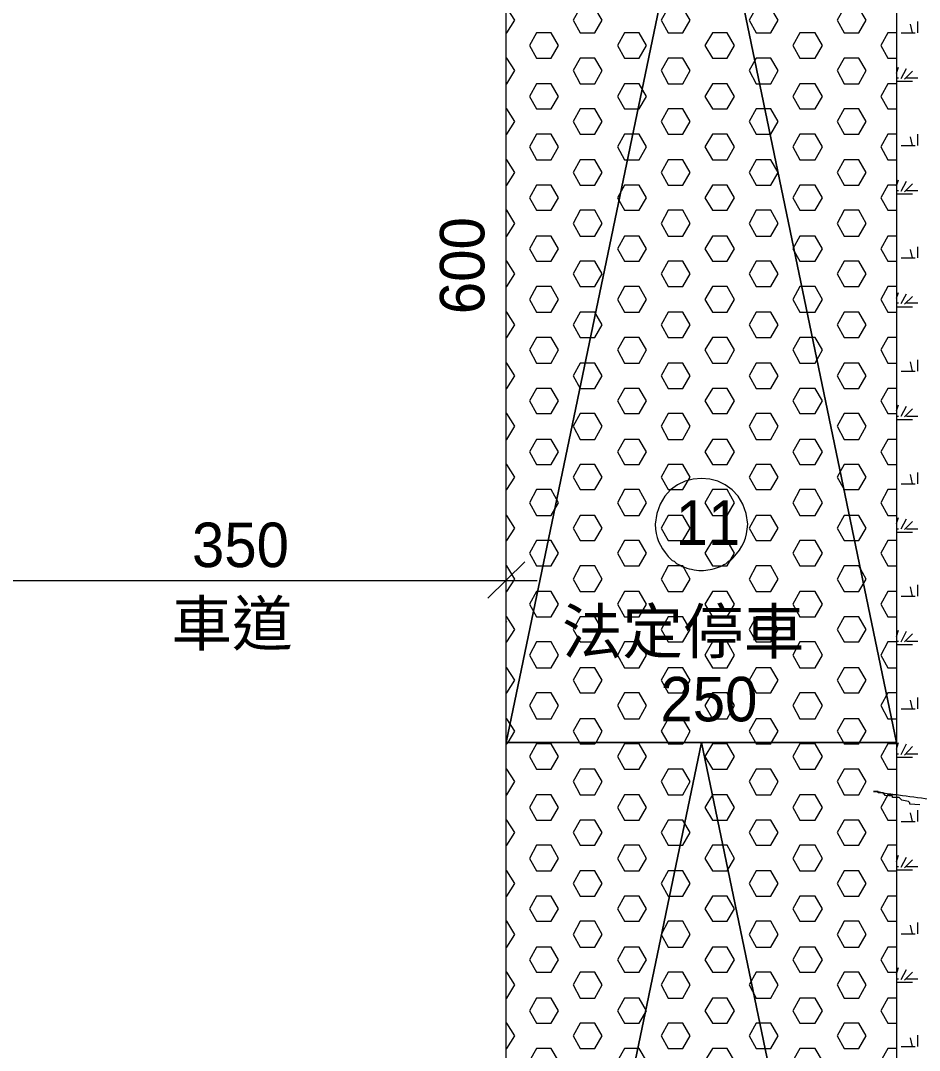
# Model space of a CAD drawing. Header units: millimetres. Extents: x -15161 to 10473752, y -72817 to 33960.
# Drawn here: x 1395 to 1970, y 850 to 1509 of the extents above; entities that cross this region are included whole.
import ezdxf

# ---------------------------------------------------------------- set-up
doc = ezdxf.new("R2010")
doc.units = ezdxf.units.MM
doc.layers.add('PDF_幾何圖形', color=7, linetype='Continuous')
doc.layers.add('PDF_文字', color=7, linetype='Continuous')
doc.styles.add('PDF PMingLiU', font='PMingLiU.ttf')

# ---------------------------------------------------------------- blocks, each defined once
blk = doc.blocks.new('建築底圖')
at = {"layer": 'PDF_幾何圖形', "lineweight": 0}
blk.add_lwpolyline([(1705.49, 3028.86), (1355.33, 3028.86, -0.000209), (1354.91, 625.2)], format="xyb", dxfattribs=at)
for points in [[(1992.55, 2247.68), (1955.29, 2247.68), (1955.29, 447.37), (2255.49, 447.37)], [(1705.49, 1047.34), (1705.49, 1647.72), (1955.29, 1647.72), (1955.29, 1047.34)], [(1955.29, 1047.34), (1830.39, 1647.72), (1705.49, 1047.34), (1830.39, 1647.72)], [(1705.49, 1047.34), (1705.49, 1647.72), (1955.29, 1647.72), (1955.29, 1047.34)], [(1762.22, 1517.31), (1752.91, 1517.31), (1748.25, 1509.27), (1752.91, 1501.22), (1762.22, 1501.22), (1766.88, 1509.27)], [(1818.53, 1517.31), (1809.22, 1517.31), (1804.56, 1509.27), (1809.22, 1501.22), (1818.53, 1501.22), (1823.19, 1509.27)], [(1874.85, 1517.31), (1865.53, 1517.31), (1860.87, 1509.27), (1865.53, 1501.22), (1874.85, 1501.22), (1879.5, 1509.27)], [(1931.16, 1517.31), (1921.84, 1517.31), (1917.19, 1509.27), (1921.84, 1501.22), (1931.16, 1501.22), (1935.82, 1509.27)], [(1734.28, 1501.22), (1724.96, 1501.22), (1720.31, 1493.18), (1724.96, 1485.13), (1734.28, 1485.13), (1738.93, 1493.18)], [(1790.59, 1501.22), (1781.28, 1501.22), (1776.62, 1493.18), (1781.28, 1485.13), (1790.59, 1485.13), (1795.25, 1493.18)], [(1846.9, 1501.22), (1837.59, 1501.22), (1832.51, 1493.18), (1837.59, 1485.13), (1846.9, 1485.13), (1851.56, 1493.18)], [(1903.22, 1501.22), (1893.48, 1501.22), (1888.82, 1493.18), (1893.48, 1485.13), (1903.22, 1485.13), (1907.87, 1493.18)], [(1762.22, 1485.13), (1752.91, 1485.13), (1748.25, 1477.09), (1752.91, 1468.62), (1762.22, 1468.62), (1766.88, 1477.09)], [(1818.53, 1485.13), (1809.22, 1485.13), (1804.56, 1477.09), (1809.22, 1468.62), (1818.53, 1468.62), (1823.19, 1477.09)], [(1874.85, 1485.13), (1865.53, 1485.13), (1860.87, 1477.09), (1865.53, 1468.62), (1874.85, 1468.62), (1879.5, 1477.09)], [(1931.16, 1485.13), (1921.84, 1485.13), (1917.19, 1477.09), (1921.84, 1468.62), (1931.16, 1468.62), (1935.82, 1477.09)], [(1734.28, 1468.62), (1724.96, 1468.62), (1720.31, 1460.58), (1724.96, 1452.53), (1734.28, 1452.53), (1738.93, 1460.58)], [(1790.59, 1468.62), (1781.28, 1468.62), (1776.62, 1460.58), (1781.28, 1452.53), (1790.59, 1452.53), (1795.25, 1460.58)], [(1846.9, 1468.62), (1837.59, 1468.62), (1832.51, 1460.58), (1837.59, 1452.53), (1846.9, 1452.53), (1851.56, 1460.58)], [(1903.22, 1468.62), (1893.48, 1468.62), (1888.82, 1460.58), (1893.48, 1452.53), (1903.22, 1452.53), (1907.87, 1460.58)], [(1762.22, 1452.53), (1752.91, 1452.53), (1748.25, 1444.49), (1752.91, 1436.44), (1762.22, 1436.44), (1766.88, 1444.49)], [(1818.53, 1452.53), (1809.22, 1452.53), (1804.56, 1444.49), (1809.22, 1436.44), (1818.53, 1436.44), (1823.19, 1444.49)], [(1874.85, 1452.53), (1865.53, 1452.53), (1860.87, 1444.49), (1865.53, 1436.44), (1874.85, 1436.44), (1879.5, 1444.49)], [(1931.16, 1452.53), (1921.84, 1452.53), (1917.19, 1444.49), (1921.84, 1436.44), (1931.16, 1436.44), (1935.82, 1444.49)], [(1734.28, 1436.44), (1724.96, 1436.44), (1720.31, 1428.4), (1724.96, 1419.93), (1734.28, 1419.93), (1738.93, 1428.4)], [(1790.59, 1436.44), (1781.28, 1436.44), (1776.62, 1428.4), (1781.28, 1419.93), (1790.59, 1419.93), (1795.25, 1428.4)], [(1846.9, 1436.44), (1837.59, 1436.44), (1832.51, 1428.4), (1837.59, 1419.93), (1846.9, 1419.93), (1851.56, 1428.4)], [(1903.22, 1436.44), (1893.48, 1436.44), (1888.82, 1428.4), (1893.48, 1419.93), (1903.22, 1419.93), (1907.87, 1428.4)], [(1762.22, 1419.93), (1752.91, 1419.93), (1748.25, 1411.89), (1752.91, 1403.84), (1762.22, 1403.84), (1766.88, 1411.89)], [(1818.53, 1419.93), (1809.22, 1419.93), (1804.56, 1411.89), (1809.22, 1403.84), (1818.53, 1403.84), (1823.19, 1411.89)], [(1874.85, 1419.93), (1865.53, 1419.93), (1860.87, 1411.89), (1865.53, 1403.84), (1874.85, 1403.84), (1879.5, 1411.89)], [(1931.16, 1419.93), (1921.84, 1419.93), (1917.19, 1411.89), (1921.84, 1403.84), (1931.16, 1403.84), (1935.82, 1411.89)], [(1734.28, 1403.84), (1724.96, 1403.84), (1720.31, 1395.8), (1724.96, 1387.75), (1734.28, 1387.75), (1738.93, 1395.8)], [(1790.59, 1403.84), (1781.28, 1403.84), (1776.62, 1395.8), (1781.28, 1387.75), (1790.59, 1387.75), (1795.25, 1395.8)], [(1846.9, 1403.84), (1837.59, 1403.84), (1832.51, 1395.8), (1837.59, 1387.75), (1846.9, 1387.75), (1851.56, 1395.8)], [(1903.22, 1403.84), (1893.48, 1403.84), (1888.82, 1395.8), (1893.48, 1387.75), (1903.22, 1387.75), (1907.87, 1395.8)], [(1762.22, 1387.75), (1752.91, 1387.75), (1748.25, 1379.28), (1752.91, 1371.24), (1762.22, 1371.24), (1766.88, 1379.28)], [(1818.53, 1387.75), (1809.22, 1387.75), (1804.56, 1379.28), (1809.22, 1371.24), (1818.53, 1371.24), (1823.19, 1379.28)], [(1874.85, 1387.75), (1865.53, 1387.75), (1860.87, 1379.28), (1865.53, 1371.24), (1874.85, 1371.24), (1879.5, 1379.28)], [(1931.16, 1387.75), (1921.84, 1387.75), (1917.19, 1379.28), (1921.84, 1371.24), (1931.16, 1371.24), (1935.82, 1379.28)], [(1734.28, 1371.24), (1724.96, 1371.24), (1720.31, 1363.19), (1724.96, 1355.15), (1734.28, 1355.15), (1738.93, 1363.19)], [(1790.59, 1371.24), (1781.28, 1371.24), (1776.62, 1363.19), (1781.28, 1355.15), (1790.59, 1355.15), (1795.25, 1363.19)], [(1846.9, 1371.24), (1837.59, 1371.24), (1832.51, 1363.19), (1837.59, 1355.15), (1846.9, 1355.15), (1851.56, 1363.19)], [(1903.22, 1371.24), (1893.48, 1371.24), (1888.82, 1363.19), (1893.48, 1355.15), (1903.22, 1355.15), (1907.87, 1363.19)], [(1762.22, 1355.15), (1752.91, 1355.15), (1748.25, 1347.11), (1752.91, 1339.06), (1762.22, 1339.06), (1766.88, 1347.11)], [(1818.53, 1355.15), (1809.22, 1355.15), (1804.56, 1347.11), (1809.22, 1339.06), (1818.53, 1339.06), (1823.19, 1347.11)], [(1874.85, 1355.15), (1865.53, 1355.15), (1860.87, 1347.11), (1865.53, 1339.06), (1874.85, 1339.06), (1879.5, 1347.11)], [(1931.16, 1355.15), (1921.84, 1355.15), (1917.19, 1347.11), (1921.84, 1339.06), (1931.16, 1339.06), (1935.82, 1347.11)], [(1734.28, 1339.06), (1724.96, 1339.06), (1720.31, 1330.59), (1724.96, 1322.55), (1734.28, 1322.55), (1738.93, 1330.59)], [(1790.59, 1339.06), (1781.28, 1339.06), (1776.62, 1330.59), (1781.28, 1322.55), (1790.59, 1322.55), (1795.25, 1330.59)], [(1846.9, 1339.06), (1837.59, 1339.06), (1832.51, 1330.59), (1837.59, 1322.55), (1846.9, 1322.55), (1851.56, 1330.59)], [(1903.22, 1339.06), (1893.48, 1339.06), (1888.82, 1330.59), (1893.48, 1322.55), (1903.22, 1322.55), (1907.87, 1330.59)], [(1762.22, 1322.55), (1752.91, 1322.55), (1748.25, 1314.5), (1752.91, 1306.46), (1762.22, 1306.46), (1766.88, 1314.5)], [(1818.53, 1322.55), (1809.22, 1322.55), (1804.56, 1314.5), (1809.22, 1306.46), (1818.53, 1306.46), (1823.19, 1314.5)], [(1874.85, 1322.55), (1865.53, 1322.55), (1860.87, 1314.5), (1865.53, 1306.46), (1874.85, 1306.46), (1879.5, 1314.5)], [(1931.16, 1322.55), (1921.84, 1322.55), (1917.19, 1314.5), (1921.84, 1306.46), (1931.16, 1306.46), (1935.82, 1314.5)], [(1734.28, 1306.46), (1724.96, 1306.46), (1720.31, 1298.41), (1724.96, 1289.95), (1734.28, 1289.95), (1738.93, 1298.41)], [(1790.59, 1306.46), (1781.28, 1306.46), (1776.62, 1298.41), (1781.28, 1289.95), (1790.59, 1289.95), (1795.25, 1298.41)], [(1846.9, 1306.46), (1837.59, 1306.46), (1832.51, 1298.41), (1837.59, 1289.95), (1846.9, 1289.95), (1851.56, 1298.41)], [(1903.22, 1306.46), (1893.48, 1306.46), (1888.82, 1298.41), (1893.48, 1289.95), (1903.22, 1289.95), (1907.87, 1298.41)], [(1762.22, 1289.95), (1752.91, 1289.95), (1748.25, 1281.9), (1752.91, 1273.86), (1762.22, 1273.86), (1766.88, 1281.9)], [(1818.53, 1289.95), (1809.22, 1289.95), (1804.56, 1281.9), (1809.22, 1273.86), (1818.53, 1273.86), (1823.19, 1281.9)], [(1874.85, 1289.95), (1865.53, 1289.95), (1860.87, 1281.9), (1865.53, 1273.86), (1874.85, 1273.86), (1879.5, 1281.9)], [(1931.16, 1289.95), (1921.84, 1289.95), (1917.19, 1281.9), (1921.84, 1273.86), (1931.16, 1273.86), (1935.82, 1281.9)], [(1734.28, 1273.86), (1724.96, 1273.86), (1720.31, 1265.81), (1724.96, 1257.77), (1734.28, 1257.77), (1738.93, 1265.81)], [(1790.59, 1273.86), (1781.28, 1273.86), (1776.62, 1265.81), (1781.28, 1257.77), (1790.59, 1257.77), (1795.25, 1265.81)], [(1846.9, 1273.86), (1837.59, 1273.86), (1832.51, 1265.81), (1837.59, 1257.77), (1846.9, 1257.77), (1851.56, 1265.81)], [(1903.22, 1273.86), (1893.48, 1273.86), (1888.82, 1265.81), (1893.48, 1257.77), (1903.22, 1257.77), (1907.87, 1265.81)], [(1762.22, 1257.77), (1752.91, 1257.77), (1748.25, 1249.72), (1752.91, 1241.25), (1762.22, 1241.25), (1766.88, 1249.72)], [(1818.53, 1257.77), (1809.22, 1257.77), (1804.56, 1249.72), (1809.22, 1241.25), (1818.53, 1241.25), (1823.19, 1249.72)], [(1874.85, 1257.77), (1865.53, 1257.77), (1860.87, 1249.72), (1865.53, 1241.25), (1874.85, 1241.25), (1879.5, 1249.72)], [(1931.16, 1257.77), (1921.84, 1257.77), (1917.19, 1249.72), (1921.84, 1241.25), (1931.16, 1241.25), (1935.82, 1249.72)], [(1734.28, 1241.25), (1724.96, 1241.25), (1720.31, 1233.21), (1724.96, 1225.17), (1734.28, 1225.17), (1738.93, 1233.21)], [(1790.59, 1241.25), (1781.28, 1241.25), (1776.62, 1233.21), (1781.28, 1225.17), (1790.59, 1225.17), (1795.25, 1233.21)], [(1846.9, 1241.25), (1837.59, 1241.25), (1832.51, 1233.21), (1837.59, 1225.17), (1846.9, 1225.17), (1851.56, 1233.21)], [(1903.22, 1241.25), (1893.48, 1241.25), (1888.82, 1233.21), (1893.48, 1225.17), (1903.22, 1225.17), (1907.87, 1233.21)], [(1762.22, 1225.17), (1752.91, 1225.17), (1748.25, 1217.12), (1752.91, 1209.08), (1762.22, 1209.08), (1766.88, 1217.12)], [(1818.53, 1225.17), (1809.22, 1225.17), (1804.56, 1217.12), (1809.22, 1209.08), (1818.53, 1209.08), (1823.19, 1217.12)], [(1874.85, 1225.17), (1865.53, 1225.17), (1860.87, 1217.12), (1865.53, 1209.08), (1874.85, 1209.08), (1879.5, 1217.12)], [(1931.16, 1225.17), (1921.84, 1225.17), (1917.19, 1217.12), (1921.84, 1209.08), (1931.16, 1209.08), (1935.82, 1217.12)], [(1734.28, 1209.08), (1724.96, 1209.08), (1720.31, 1200.61), (1724.96, 1192.56), (1734.28, 1192.56), (1738.93, 1200.61)], [(1790.59, 1209.08), (1781.28, 1209.08), (1776.62, 1200.61), (1781.28, 1192.56), (1790.59, 1192.56), (1795.25, 1200.61)], [(1846.9, 1209.08), (1837.59, 1209.08), (1832.51, 1200.61), (1837.59, 1192.56), (1846.9, 1192.56), (1851.56, 1200.61)], [(1903.22, 1209.08), (1893.48, 1209.08), (1888.82, 1200.61), (1893.48, 1192.56), (1903.22, 1192.56), (1907.87, 1200.61)], [(1762.22, 1192.56), (1752.91, 1192.56), (1748.25, 1184.52), (1752.91, 1176.47), (1762.22, 1176.47), (1766.88, 1184.52)], [(1818.53, 1192.56), (1809.22, 1192.56), (1804.56, 1184.52), (1809.22, 1176.47), (1818.53, 1176.47), (1823.19, 1184.52)], [(1874.85, 1192.56), (1865.53, 1192.56), (1860.87, 1184.52), (1865.53, 1176.47), (1874.85, 1176.47), (1879.5, 1184.52)], [(1931.16, 1192.56), (1921.84, 1192.56), (1917.19, 1184.52), (1921.84, 1176.47), (1931.16, 1176.47), (1935.82, 1184.52)], [(1734.28, 1176.47), (1724.96, 1176.47), (1720.31, 1168.43), (1724.96, 1160.38), (1734.28, 1160.38), (1738.93, 1168.43)], [(1790.59, 1176.47), (1781.28, 1176.47), (1776.62, 1168.43), (1781.28, 1160.38), (1790.59, 1160.38), (1795.25, 1168.43)], [(1846.9, 1176.47), (1837.59, 1176.47), (1832.51, 1168.43), (1837.59, 1160.38), (1846.9, 1160.38), (1851.56, 1168.43)], [(1903.22, 1176.47), (1893.48, 1176.47), (1888.82, 1168.43), (1893.48, 1160.38), (1903.22, 1160.38), (1907.87, 1168.43)], [(1762.22, 1160.38), (1752.91, 1160.38), (1748.25, 1151.92), (1752.91, 1143.87), (1762.22, 1143.87), (1766.88, 1151.92)], [(1818.53, 1160.38), (1809.22, 1160.38), (1804.56, 1151.92), (1809.22, 1143.87), (1818.53, 1143.87), (1823.19, 1151.92)], [(1874.85, 1160.38), (1865.53, 1160.38), (1860.87, 1151.92), (1865.53, 1143.87), (1874.85, 1143.87), (1879.5, 1151.92)], [(1931.16, 1160.38), (1921.84, 1160.38), (1917.19, 1151.92), (1921.84, 1143.87), (1931.16, 1143.87), (1935.82, 1151.92)], [(1734.28, 1143.87), (1724.96, 1143.87), (1720.31, 1135.83), (1724.96, 1127.78), (1734.28, 1127.78), (1738.93, 1135.83)], [(1790.59, 1143.87), (1781.28, 1143.87), (1776.62, 1135.83), (1781.28, 1127.78), (1790.59, 1127.78), (1795.25, 1135.83)], [(1846.9, 1143.87), (1837.59, 1143.87), (1832.51, 1135.83), (1837.59, 1127.78), (1846.9, 1127.78), (1851.56, 1135.83)], [(1903.22, 1143.87), (1893.48, 1143.87), (1888.82, 1135.83), (1893.48, 1127.78), (1903.22, 1127.78), (1907.87, 1135.83)], [(1762.22, 1127.78), (1752.91, 1127.78), (1748.25, 1119.74), (1752.91, 1111.69), (1762.22, 1111.69), (1766.88, 1119.74)], [(1818.53, 1127.78), (1809.22, 1127.78), (1804.56, 1119.74), (1809.22, 1111.69), (1818.53, 1111.69), (1823.19, 1119.74)], [(1874.85, 1127.78), (1865.53, 1127.78), (1860.87, 1119.74), (1865.53, 1111.69), (1874.85, 1111.69), (1879.5, 1119.74)], [(1931.16, 1127.78), (1921.84, 1127.78), (1917.19, 1119.74), (1921.84, 1111.69), (1931.16, 1111.69), (1935.82, 1119.74)], [(1734.28, 1111.69), (1724.96, 1111.69), (1720.31, 1103.23), (1724.96, 1095.18), (1734.28, 1095.18), (1738.93, 1103.23)], [(1790.59, 1111.69), (1781.28, 1111.69), (1776.62, 1103.23), (1781.28, 1095.18), (1790.59, 1095.18), (1795.25, 1103.23)], [(1846.9, 1111.69), (1837.59, 1111.69), (1832.51, 1103.23), (1837.59, 1095.18), (1846.9, 1095.18), (1851.56, 1103.23)], [(1903.22, 1111.69), (1893.48, 1111.69), (1888.82, 1103.23), (1893.48, 1095.18), (1903.22, 1095.18), (1907.87, 1103.23)], [(1762.22, 1095.18), (1752.91, 1095.18), (1748.25, 1087.14), (1752.91, 1079.09), (1762.22, 1079.09), (1766.88, 1087.14)], [(1818.53, 1095.18), (1809.22, 1095.18), (1804.56, 1087.14), (1809.22, 1079.09), (1818.53, 1079.09), (1823.19, 1087.14)], [(1874.85, 1095.18), (1865.53, 1095.18), (1860.87, 1087.14), (1865.53, 1079.09), (1874.85, 1079.09), (1879.5, 1087.14)], [(1931.16, 1095.18), (1921.84, 1095.18), (1917.19, 1087.14), (1921.84, 1079.09), (1931.16, 1079.09), (1935.82, 1087.14)], [(1734.28, 1079.09), (1724.96, 1079.09), (1720.31, 1071.05), (1724.96, 1062.58), (1734.28, 1062.58), (1738.93, 1071.05)], [(1790.59, 1079.09), (1781.28, 1079.09), (1776.62, 1071.05), (1781.28, 1062.58), (1790.59, 1062.58), (1795.25, 1071.05)], [(1846.9, 1079.09), (1837.59, 1079.09), (1832.51, 1071.05), (1837.59, 1062.58), (1846.9, 1062.58), (1851.56, 1071.05)], [(1903.22, 1079.09), (1893.48, 1079.09), (1888.82, 1071.05), (1893.48, 1062.58), (1903.22, 1062.58), (1907.87, 1071.05)], [(1762.22, 1062.58), (1752.91, 1062.58), (1748.25, 1054.53), (1752.48, 1047.34), (1752.91, 1046.49), (1762.22, 1046.49), (1763.07, 1047.34), (1766.88, 1054.53)], [(1818.53, 1062.58), (1809.22, 1062.58), (1804.56, 1054.53), (1808.8, 1047.34), (1809.22, 1046.49), (1818.53, 1046.49), (1819.38, 1047.34), (1823.19, 1054.53)], [(1874.85, 1062.58), (1865.53, 1062.58), (1860.87, 1054.53), (1865.11, 1047.34), (1865.53, 1046.49), (1874.85, 1046.49), (1875.27, 1047.34), (1879.5, 1054.53)], [(1931.16, 1062.58), (1921.84, 1062.58), (1917.19, 1054.53), (1921.42, 1047.34), (1921.84, 1046.49), (1931.16, 1046.49), (1931.58, 1047.34), (1935.82, 1054.53)], [(1705.49, 447.37), (1705.49, 1047.34), (1955.29, 1047.34), (1955.29, 447.37)], [(1705.49, 197.14), (2255.49, 322.47), (1705.49, 447.37), (1830.39, 1047.34), (1955.29, 447.37), (1830.39, 1047.34), (1705.49, 447.37), (2255.49, 322.47)], [(1705.49, 447.37), (1705.49, 1047.34), (1955.29, 1047.34), (1955.29, 447.37)], [(1734.28, 1046.49), (1724.96, 1046.49), (1720.31, 1038.44), (1724.96, 1030.4), (1734.28, 1030.4), (1738.93, 1038.44)], [(1790.59, 1046.49), (1781.28, 1046.49), (1776.62, 1038.44), (1781.28, 1030.4), (1790.59, 1030.4), (1795.25, 1038.44)], [(1846.9, 1046.49), (1837.59, 1046.49), (1832.51, 1038.44), (1837.59, 1030.4), (1846.9, 1030.4), (1851.56, 1038.44)], [(1903.22, 1046.49), (1893.48, 1046.49), (1888.82, 1038.44), (1893.48, 1030.4), (1903.22, 1030.4), (1907.87, 1038.44)], [(1762.22, 1030.4), (1752.91, 1030.4), (1748.25, 1022.36), (1752.91, 1013.89), (1762.22, 1013.89), (1766.88, 1022.36)], [(1818.53, 1030.4), (1809.22, 1030.4), (1804.56, 1022.36), (1809.22, 1013.89), (1818.53, 1013.89), (1823.19, 1022.36)], [(1874.85, 1030.4), (1865.53, 1030.4), (1860.87, 1022.36), (1865.53, 1013.89), (1874.85, 1013.89), (1879.5, 1022.36)], [(1931.16, 1030.4), (1921.84, 1030.4), (1917.19, 1022.36), (1921.84, 1013.89), (1931.16, 1013.89), (1935.82, 1022.36)], [(1734.28, 1013.89), (1724.96, 1013.89), (1720.31, 1005.84), (1724.96, 997.8), (1734.28, 997.8), (1738.93, 1005.84)], [(1790.59, 1013.89), (1781.28, 1013.89), (1776.62, 1005.84), (1781.28, 997.8), (1790.59, 997.8), (1795.25, 1005.84)], [(1846.9, 1013.89), (1837.59, 1013.89), (1832.51, 1005.84), (1837.59, 997.8), (1846.9, 997.8), (1851.56, 1005.84)], [(1903.22, 1013.89), (1893.48, 1013.89), (1888.82, 1005.84), (1893.48, 997.8), (1903.22, 997.8), (1907.87, 1005.84)], [(1762.22, 997.8), (1752.91, 997.8), (1748.25, 989.75), (1752.91, 981.71), (1762.22, 981.71), (1766.88, 989.75)], [(1818.53, 997.8), (1809.22, 997.8), (1804.56, 989.75), (1809.22, 981.71), (1818.53, 981.71), (1823.19, 989.75)], [(1874.85, 997.8), (1865.53, 997.8), (1860.87, 989.75), (1865.53, 981.71), (1874.85, 981.71), (1879.5, 989.75)], [(1931.16, 997.8), (1921.84, 997.8), (1917.19, 989.75), (1921.84, 981.71), (1931.16, 981.71), (1935.82, 989.75)], [(1734.28, 981.71), (1724.96, 981.71), (1720.31, 973.24), (1724.96, 965.2), (1734.28, 965.2), (1738.93, 973.24)], [(1790.59, 981.71), (1781.28, 981.71), (1776.62, 973.24), (1781.28, 965.2), (1790.59, 965.2), (1795.25, 973.24)], [(1846.9, 981.71), (1837.59, 981.71), (1832.51, 973.24), (1837.59, 965.2), (1846.9, 965.2), (1851.56, 973.24)], [(1903.22, 981.71), (1893.48, 981.71), (1888.82, 973.24), (1893.48, 965.2), (1903.22, 965.2), (1907.87, 973.24)], [(1762.22, 965.2), (1752.91, 965.2), (1748.25, 957.15), (1752.91, 949.11), (1762.22, 949.11), (1766.88, 957.15)], [(1818.53, 965.2), (1809.22, 965.2), (1804.56, 957.15), (1809.22, 949.11), (1818.53, 949.11), (1823.19, 957.15)], [(1874.85, 965.2), (1865.53, 965.2), (1860.87, 957.15), (1865.53, 949.11), (1874.85, 949.11), (1879.5, 957.15)], [(1931.16, 965.2), (1921.84, 965.2), (1917.19, 957.15), (1921.84, 949.11), (1931.16, 949.11), (1935.82, 957.15)], [(1734.28, 949.11), (1724.96, 949.11), (1720.31, 941.06), (1724.96, 933.02), (1734.28, 933.02), (1738.93, 941.06)], [(1790.59, 949.11), (1781.28, 949.11), (1776.62, 941.06), (1781.28, 933.02), (1790.59, 933.02), (1795.25, 941.06)], [(1846.9, 949.11), (1837.59, 949.11), (1832.51, 941.06), (1837.59, 933.02), (1846.9, 933.02), (1851.56, 941.06)], [(1903.22, 949.11), (1893.48, 949.11), (1888.82, 941.06), (1893.48, 933.02), (1903.22, 933.02), (1907.87, 941.06)], [(1762.22, 933.02), (1752.91, 933.02), (1748.25, 924.55), (1752.91, 916.5), (1762.22, 916.5), (1766.88, 924.55)], [(1818.53, 933.02), (1809.22, 933.02), (1804.56, 924.55), (1809.22, 916.5), (1818.53, 916.5), (1823.19, 924.55)], [(1874.85, 933.02), (1865.53, 933.02), (1860.87, 924.55), (1865.53, 916.5), (1874.85, 916.5), (1879.5, 924.55)], [(1931.16, 933.02), (1921.84, 933.02), (1917.19, 924.55), (1921.84, 916.5), (1931.16, 916.5), (1935.82, 924.55)], [(1734.28, 916.5), (1724.96, 916.5), (1720.31, 908.46), (1724.96, 900.42), (1734.28, 900.42), (1738.93, 908.46)], [(1790.59, 916.5), (1781.28, 916.5), (1776.62, 908.46), (1781.28, 900.42), (1790.59, 900.42), (1795.25, 908.46)], [(1846.9, 916.5), (1837.59, 916.5), (1832.51, 908.46), (1837.59, 900.42), (1846.9, 900.42), (1851.56, 908.46)], [(1903.22, 916.5), (1893.48, 916.5), (1888.82, 908.46), (1893.48, 900.42), (1903.22, 900.42), (1907.87, 908.46)], [(1762.22, 900.42), (1752.91, 900.42), (1748.25, 892.37), (1752.91, 883.9), (1762.22, 883.9), (1766.88, 892.37)], [(1818.53, 900.42), (1809.22, 900.42), (1804.56, 892.37), (1809.22, 883.9), (1818.53, 883.9), (1823.19, 892.37)], [(1874.85, 900.42), (1865.53, 900.42), (1860.87, 892.37), (1865.53, 883.9), (1874.85, 883.9), (1879.5, 892.37)], [(1931.16, 900.42), (1921.84, 900.42), (1917.19, 892.37), (1921.84, 883.9), (1931.16, 883.9), (1935.82, 892.37)], [(1734.28, 883.9), (1724.96, 883.9), (1720.31, 875.86), (1724.96, 867.81), (1734.28, 867.81), (1738.93, 875.86)], [(1790.59, 883.9), (1781.28, 883.9), (1776.62, 875.86), (1781.28, 867.81), (1790.59, 867.81), (1795.25, 875.86)], [(1846.9, 883.9), (1837.59, 883.9), (1832.51, 875.86), (1837.59, 867.81), (1846.9, 867.81), (1851.56, 875.86)], [(1903.22, 883.9), (1893.48, 883.9), (1888.82, 875.86), (1893.48, 867.81), (1903.22, 867.81), (1907.87, 875.86)], [(1762.22, 867.81), (1752.91, 867.81), (1748.25, 859.77), (1752.91, 851.72), (1762.22, 851.72), (1766.88, 859.77)], [(1818.53, 867.81), (1809.22, 867.81), (1804.56, 859.77), (1809.22, 851.72), (1818.53, 851.72), (1823.19, 859.77)], [(1874.85, 867.81), (1865.53, 867.81), (1860.87, 859.77), (1865.53, 851.72), (1874.85, 851.72), (1879.5, 859.77)], [(1931.16, 867.81), (1921.84, 867.81), (1917.19, 859.77), (1921.84, 851.72), (1931.16, 851.72), (1935.82, 859.77)], [(1734.28, 851.72), (1724.96, 851.72), (1720.31, 843.68), (1724.96, 835.21), (1734.28, 835.21), (1738.93, 843.68)], [(1790.59, 851.72), (1781.28, 851.72), (1776.62, 843.68), (1781.28, 835.21), (1790.59, 835.21), (1795.25, 843.68)], [(1846.9, 851.72), (1837.59, 851.72), (1832.51, 843.68), (1837.59, 835.21), (1846.9, 835.21), (1851.56, 843.68)], [(1903.22, 851.72), (1893.48, 851.72), (1888.82, 843.68), (1893.48, 835.21), (1903.22, 835.21), (1907.87, 843.68)]]:
    blk.add_lwpolyline(points, close=True, dxfattribs=at)
at = {"layer": 'PDF_幾何圖形', "lineweight": 5}
for points in [[(1705.49, 1047.34), (1705.49, 1647.72), (1955.29, 1647.72), (1955.29, 1047.34)], [(1705.49, 447.37), (1705.49, 1047.34), (1955.29, 1047.34), (1955.29, 447.37)]]:
    blk.add_lwpolyline(points, close=True, dxfattribs=at)
at = {"layer": 'PDF_幾何圖形', "lineweight": 0}
for points in [[(1705.49, 1501.22), (1705.91, 1501.22), (1710.99, 1509.27), (1705.91, 1517.31), (1705.49, 1517.31)], [(1968.84, 1501.22), (1968.84, 1508.42)], [(1965.46, 1501.22), (1964.19, 1506.73)], [(1955.29, 1501.22), (1949.79, 1501.22), (1945.13, 1493.18), (1949.79, 1485.13), (1955.29, 1485.13)], [(1958.26, 1501.22), (1967.15, 1501.22)], [(1705.49, 1468.62), (1705.91, 1468.62), (1710.99, 1477.09), (1705.91, 1485.13), (1705.49, 1485.13)], [(1955.29, 1475.4), (1956.56, 1479.21)], [(1958.26, 1472.01), (1961.64, 1478.36)], [(1960.37, 1471.59), (1965.46, 1476.67)], [(1955.29, 1472.43), (1956.56, 1472.43)], [(1955.29, 1470.32), (1965.46, 1470.32)], [(1961.64, 1472.43), (1968.84, 1472.43)], [(1955.29, 1468.62), (1949.79, 1468.62), (1945.13, 1460.58), (1949.79, 1452.53), (1955.29, 1452.53)], [(1705.49, 1436.44), (1705.91, 1436.44), (1710.99, 1444.49), (1705.91, 1452.53), (1705.49, 1452.53)], [(1955.29, 1436.44), (1949.79, 1436.44), (1945.13, 1428.4), (1949.79, 1419.93), (1955.29, 1419.93)], [(1968.84, 1429.25), (1968.84, 1436.44)], [(1958.26, 1429.25), (1967.15, 1429.25)], [(1965.46, 1429.25), (1964.19, 1434.75)], [(1705.49, 1403.84), (1705.91, 1403.84), (1710.99, 1411.89), (1705.91, 1419.93), (1705.49, 1419.93)], [(1955.29, 1403.84), (1949.79, 1403.84), (1945.13, 1395.8), (1949.79, 1387.75), (1955.29, 1387.75)], [(1955.29, 1403.42), (1956.56, 1407.23)], [(1958.26, 1400.03), (1961.64, 1406.38)], [(1960.37, 1399.61), (1965.46, 1404.69)], [(1955.29, 1400.45), (1956.56, 1400.45)], [(1955.29, 1398.34), (1965.46, 1398.34)], [(1961.64, 1400.45), (1968.84, 1400.45)], [(1705.49, 1371.24), (1705.91, 1371.24), (1710.99, 1379.28), (1705.91, 1387.75), (1705.49, 1387.75)], [(1955.29, 1371.24), (1949.79, 1371.24), (1945.13, 1363.19), (1949.79, 1355.15), (1955.29, 1355.15)], [(1968.84, 1357.27), (1968.84, 1364.46)], [(1958.26, 1357.27), (1967.15, 1357.27)], [(1965.46, 1357.27), (1964.19, 1362.77)], [(1705.49, 1339.06), (1705.91, 1339.06), (1710.99, 1347.11), (1705.91, 1355.15), (1705.49, 1355.15)], [(1955.29, 1339.06), (1949.79, 1339.06), (1945.13, 1330.59), (1949.79, 1322.55), (1955.29, 1322.55)], [(1955.29, 1331.44), (1956.56, 1335.25)], [(1958.26, 1328.05), (1961.64, 1334.4)], [(1960.37, 1327.63), (1965.46, 1332.71)], [(1955.29, 1328.48), (1956.56, 1328.48)], [(1955.29, 1325.94), (1965.46, 1325.94)], [(1961.64, 1328.48), (1968.84, 1328.48)], [(1705.49, 1306.46), (1705.91, 1306.46), (1710.99, 1314.5), (1705.91, 1322.55), (1705.49, 1322.55)], [(1955.29, 1306.46), (1949.79, 1306.46), (1945.13, 1298.41), (1949.79, 1289.95), (1955.29, 1289.95)], [(1968.84, 1284.87), (1968.84, 1292.06)], [(1705.49, 1273.86), (1705.91, 1273.86), (1710.99, 1281.9), (1705.91, 1289.95), (1705.49, 1289.95)], [(1958.26, 1284.87), (1967.15, 1284.87)], [(1965.46, 1284.87), (1964.19, 1290.79)], [(1955.29, 1273.86), (1949.79, 1273.86), (1945.13, 1265.81), (1949.79, 1257.77), (1955.29, 1257.77)], [(1955.29, 1259.46), (1956.56, 1263.27)], [(1958.26, 1256.07), (1961.64, 1262.42)], [(1960.37, 1255.65), (1965.46, 1260.73)], [(1705.49, 1241.25), (1705.91, 1241.25), (1710.99, 1249.72), (1705.91, 1257.77), (1705.49, 1257.77)], [(1955.29, 1256.07), (1956.56, 1256.07)], [(1955.29, 1253.96), (1965.46, 1253.96)], [(1961.64, 1256.07), (1968.84, 1256.07)], [(1955.29, 1241.25), (1949.79, 1241.25), (1945.13, 1233.21), (1949.79, 1225.17), (1955.29, 1225.17)], [(1705.49, 1209.08), (1705.91, 1209.08), (1710.99, 1217.12), (1705.91, 1225.17), (1705.49, 1225.17)], [(1965.46, 1212.89), (1964.19, 1218.81)], [(1968.84, 1212.89), (1968.84, 1220.08)], [(1958.26, 1212.89), (1967.15, 1212.89)], [(1955.29, 1209.08), (1949.79, 1209.08), (1945.13, 1200.61), (1949.79, 1192.56), (1955.29, 1192.56)], [(1705.49, 1176.47), (1705.91, 1176.47), (1710.99, 1184.52), (1705.91, 1192.56), (1705.49, 1192.56)], [(1955.29, 1187.48), (1956.56, 1191.29)], [(1958.26, 1184.1), (1961.64, 1190.45)], [(1960.37, 1183.67), (1965.46, 1188.75)], [(1955.29, 1184.1), (1956.56, 1184.1)], [(1955.29, 1181.98), (1965.46, 1181.98)], [(1961.64, 1184.1), (1968.84, 1184.1)], [(1955.29, 1176.47), (1949.79, 1176.47), (1945.13, 1168.43), (1949.79, 1160.38), (1955.29, 1160.38)], [(1705.49, 1143.87), (1705.91, 1143.87), (1710.99, 1151.92), (1705.91, 1160.38), (1705.49, 1160.38)], [(1705.49, 1151.07), (1705.91, 1150.65)], [(1965.46, 1140.91), (1964.19, 1146.84)], [(1968.84, 1140.91), (1968.84, 1148.11)], [(1955.29, 1143.87), (1949.79, 1143.87), (1945.13, 1135.83), (1949.79, 1127.78), (1955.29, 1127.78)], [(1958.26, 1140.91), (1967.15, 1140.91)], [(1705.49, 1111.69), (1705.91, 1111.69), (1710.99, 1119.74), (1705.91, 1127.78), (1705.49, 1127.78)], [(1705.49, 1124.82), (1705.91, 1124.4)], [(1955.29, 1115.08), (1956.56, 1119.31)], [(1958.26, 1111.69), (1961.64, 1118.47)], [(1960.37, 1111.69), (1965.46, 1116.77)], [(1955.29, 1111.69), (1949.79, 1111.69), (1945.13, 1103.23), (1949.79, 1095.18), (1955.29, 1095.18)], [(1955.29, 1112.12), (1956.56, 1112.12)], [(1955.29, 1110), (1965.46, 1110)], [(1961.64, 1112.12), (1968.84, 1112.12)], [(1705.49, 1079.09), (1705.91, 1079.09), (1710.99, 1087.14), (1705.91, 1095.18), (1705.49, 1095.18)], [(1955.29, 1079.09), (1949.79, 1079.09), (1945.13, 1071.05), (1949.79, 1062.58), (1955.29, 1062.58)], [(1965.46, 1068.93), (1964.19, 1074.43)], [(1968.84, 1068.93), (1968.84, 1076.13)], [(1958.26, 1068.93), (1967.15, 1068.93)], [(1705.49, 1046.49), (1705.91, 1046.49), (1706.76, 1047.34), (1710.99, 1054.53), (1705.91, 1062.58), (1705.49, 1062.58)], [(1955.29, 1043.1), (1956.56, 1047.34)], [(1955.29, 1046.49), (1949.79, 1046.49), (1945.13, 1038.44), (1949.79, 1030.4), (1955.29, 1030.4)], [(1958.26, 1039.72), (1961.64, 1046.49)], [(1960.37, 1039.29), (1965.46, 1044.8)], [(1955.29, 1040.14), (1956.56, 1040.14)], [(1955.29, 1038.02), (1965.46, 1038.02)], [(1961.64, 1040.14), (1968.84, 1040.14)], [(1705.49, 1013.89), (1705.91, 1013.89), (1710.99, 1022.36), (1705.91, 1030.4), (1705.49, 1030.4)], [(1955.29, 1013.89), (1949.79, 1013.89), (1945.13, 1005.84), (1949.79, 997.8), (1955.29, 997.8)], [(1965.46, 996.95), (1964.19, 1002.46)], [(1968.84, 996.95), (1968.84, 1004.15)], [(1705.49, 981.71), (1705.91, 981.71), (1710.99, 989.75), (1705.91, 997.8), (1705.49, 997.8)], [(1958.26, 996.95), (1967.15, 996.95)], [(1955.29, 981.71), (1949.79, 981.71), (1945.13, 973.24), (1949.79, 965.2), (1955.29, 965.2)], [(1955.29, 971.12), (1956.56, 975.36)], [(1955.29, 968.16), (1956.56, 968.16)], [(1958.26, 967.74), (1961.64, 974.09)], [(1960.37, 967.31), (1965.46, 972.39)], [(1961.64, 968.16), (1968.84, 968.16)], [(1705.49, 949.11), (1705.91, 949.11), (1710.99, 957.15), (1705.91, 965.2), (1705.49, 965.2)], [(1955.29, 966.04), (1965.46, 966.04)], [(1955.29, 949.11), (1949.79, 949.11), (1945.13, 941.06), (1949.79, 933.02), (1955.29, 933.02)], [(1705.49, 916.5), (1705.91, 916.5), (1710.99, 924.55), (1705.91, 933.02), (1705.49, 933.02)], [(1965.46, 924.97), (1964.19, 930.48)], [(1968.84, 924.97), (1968.84, 932.17)], [(1958.26, 924.97), (1967.15, 924.97)], [(1955.29, 916.5), (1949.79, 916.5), (1945.13, 908.46), (1949.79, 900.42), (1955.29, 900.42)], [(1955.29, 899.15), (1956.56, 903.38)], [(1705.49, 883.9), (1705.91, 883.9), (1710.99, 892.37), (1705.91, 900.42), (1705.49, 900.42)], [(1955.29, 896.18), (1956.56, 896.18)], [(1958.26, 895.76), (1961.64, 902.11)], [(1960.37, 895.33), (1965.46, 900.42)], [(1961.64, 896.18), (1968.84, 896.18)], [(1955.29, 894.06), (1965.46, 894.06)], [(1955.29, 883.9), (1949.79, 883.9), (1945.13, 875.86), (1949.79, 867.81), (1955.29, 867.81)], [(1705.49, 851.72), (1705.91, 851.72), (1710.99, 859.77), (1705.91, 867.81), (1705.49, 867.81)], [(1965.46, 852.99), (1964.19, 858.5)], [(1968.84, 852.99), (1968.84, 860.19)], [(1955.29, 851.72), (1949.79, 851.72), (1945.13, 843.68), (1949.79, 835.21), (1955.29, 835.21)], [(1958.26, 852.99), (1967.15, 852.99)]]:
    blk.add_lwpolyline(points, dxfattribs=at)
at = {"layer": 'PDF_幾何圖形', "lineweight": 5}
blk.add_lwpolyline([(1809.22, 1166.31), (1811.76, 1163.77), (1813.03, 1163.35)], dxfattribs=at)
at = {"layer": 'PDF_幾何圖形', "lineweight": 9}
for points in [[(1717.34, 1162.93), (1693.63, 1139.64)], [(1705.49, 1134.98), (1705.49, 1161.23)], [(1335.43, 1151.07), (1355.33, 1151.07), (1705.49, 1151.07), (1725.39, 1151.07)]]:
    blk.add_lwpolyline(points, dxfattribs=at)
at = {"layer": 'PDF_幾何圖形', "lineweight": 5}
blk.add_lwpolyline([(1830.39, 1157.42, 0.090274), (1841.4, 1159.54), (1842.67, 1159.96), (1843.52, 1160.38), (1844.79, 1161.23), (1846.06, 1161.66)], format="xyb", dxfattribs=at)
at = {"layer": 'PDF_幾何圖形', "lineweight": 13}
blk.add_lwpolyline([(1940.47, 1016), (1943.44, 1016), (1940.47, 1016)], dxfattribs=at)
blk.add_lwpolyline([(1943.44, 1015.16), (1943.44, 1016), (1946.83, 1015.16)], close=True, dxfattribs=at)
blk.add_lwpolyline([(1970.11, 1007.54), (1963.76, 1007.96), (1963.76, 1008.81), (1962.92, 1009.65), (1958.68, 1010.5), (1956.99, 1012.19), (1952.75, 1012.19), (1952.75, 1013.04), (1947.67, 1013.46), (1947.67, 1014.31), (1946.83, 1014.31), (1946.83, 1015.16, 0.003426), (1985.78, 1010.08)], format="xyb", dxfattribs=at)
at = {"layer": 'PDF_幾何圖形', "lineweight": 0}
blk.add_open_spline([(1705.49, 702.26), (1705.49, 1477.8), (1705.49, 2253.33), (1705.49, 3028.86)], degree=3, dxfattribs=at)
at = {"layer": 'PDF_幾何圖形', "lineweight": 5}
for points in [[(1860.03, 1187.06), (1857.54, 1226.03), (1803.24, 1226.03), (1800.75, 1187.06)], [(1800.75, 1187.06), (1801.31, 1178.22), (1803.36, 1173.08), (1809.22, 1166.31)], [(1850.71, 1165.47), (1857.1, 1172.3), (1859.46, 1177.82), (1860.03, 1187.06)], [(1813.03, 1163.35), (1815.12, 1160.89), (1815.27, 1161.85), (1818.11, 1159.96)], [(1818.11, 1159.96), (1822.11, 1158.45), (1826.13, 1157.41), (1830.39, 1157.42)], [(1846.06, 1161.66), (1849.43, 1165.4), (1847.33, 1161.73), (1850.71, 1165.47)]]:
    blk.add_open_spline(points, degree=3, dxfattribs=at)
at = {"layer": 'PDF_文字', "insert": (1677.48, 1321.28), "char_height": 28.447, "attachment_point": 4, "rotation": 90, "style": 'PDF PMingLiU'}
blk.add_mtext('600', dxfattribs=at)
at = {"layer": 'PDF_文字', "char_height": 28.447, "attachment_point": 4, "style": 'PDF PMingLiU'}
for s, insert in [('11', (1813.88, 1187.97)), ('350', (1504.37, 1173.57)), ('車道', (1491.24, 1121.92)), ('法定停車', (1741.05, 1116.84)), ('250', (1804.14, 1074.92))]:
    blk.add_mtext(s, dxfattribs=dict(at, insert=insert))

msp = doc.modelspace()

# ---------------------------------------------------------------- block references
at = {"color": 30}
msp.add_blockref('建築底圖', (0, 0), dxfattribs=at)

doc.saveas('drawing.dxf')
